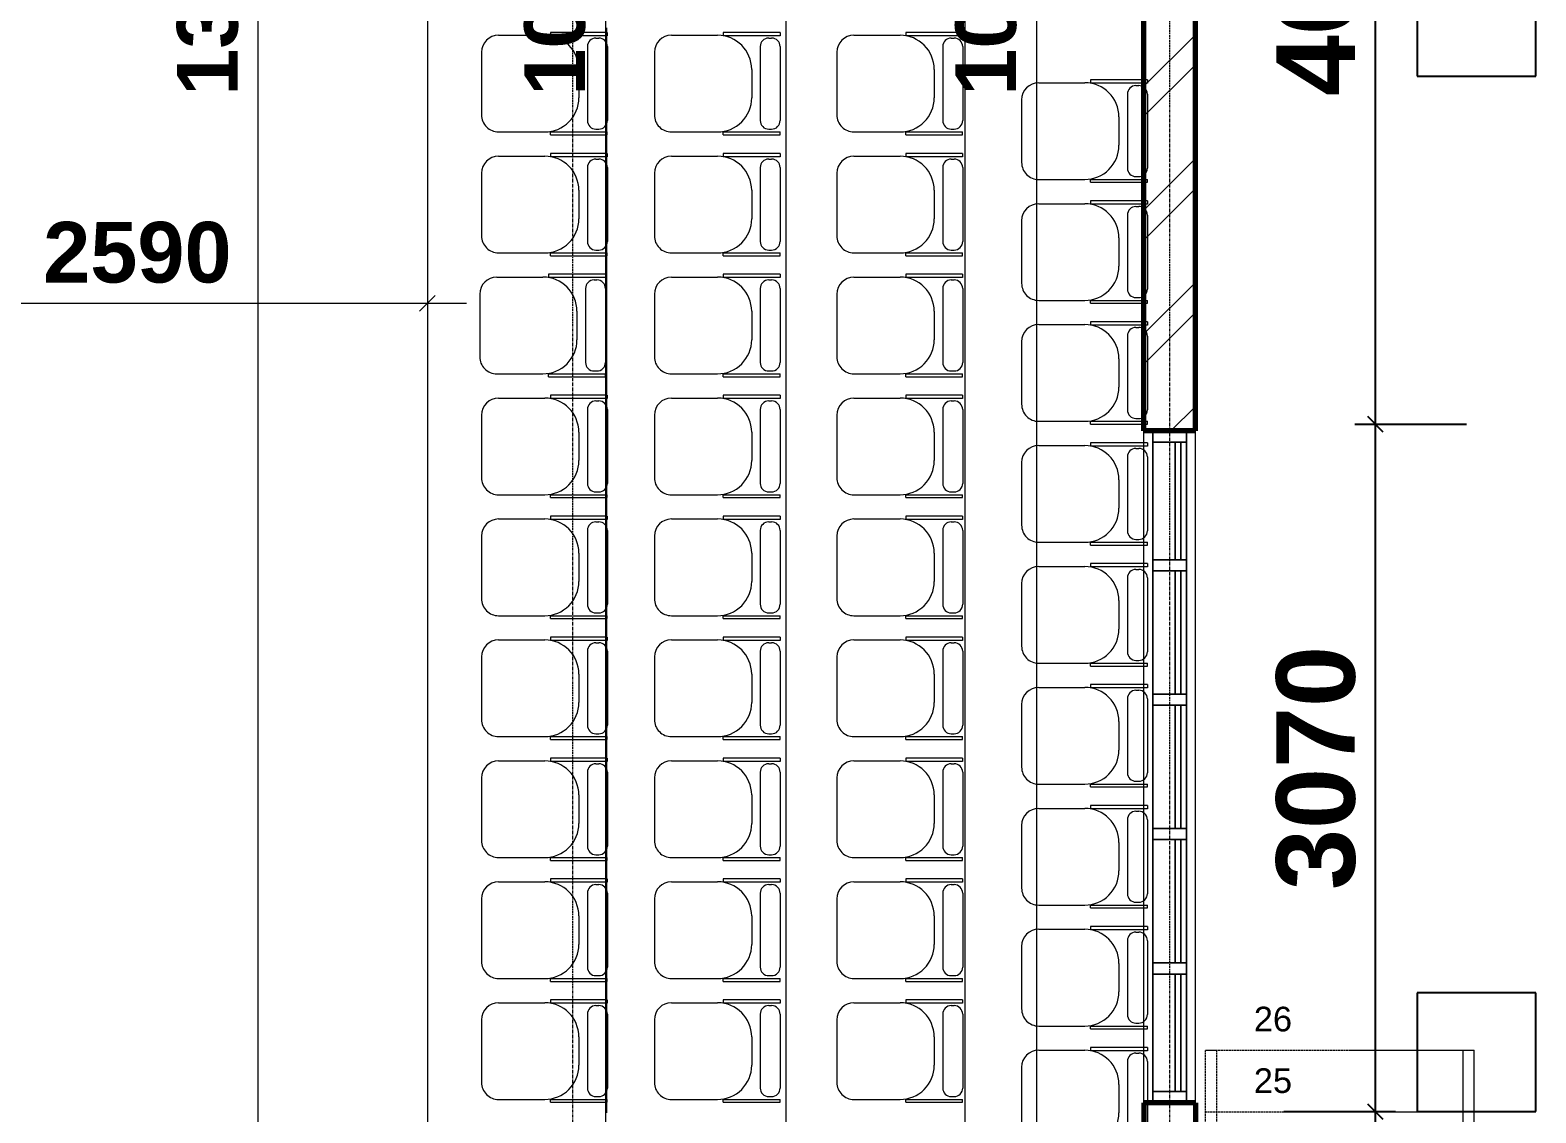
# Model space of a CAD drawing. Header units: inches. Extents: x 22 to 382261, y 22 to 371281.
# Drawn here: x 153299 to 160023, y 206402 to 211237 of the extents above; entities that cross this region are included whole.
import ezdxf

# ---------------------------------------------------------------- set-up
doc = ezdxf.new("R2010")
doc.units = ezdxf.units.IN
doc.header["$MEASUREMENT"] = 0
doc.linetypes.add('Grid Line 1_2_', pattern=[22.225, 12.7, -3.175, 3.175, -3.175])
doc.linetypes.add('Overhead', pattern=[3.96875, 2.38125, -1.5875])
for name, color, linetype, lineweight in [('A-ANNO-DIMS', 211, 'Continuous', 9), ('A-FLOR', 192, 'Continuous', 9), ('A-FLOR-HRAL', 11, 'Continuous', 9), ('A-GLAZ-CURT', 52, 'Continuous', 9), ('A-GLAZ-CWMG', 51, 'Continuous', 9), ('A-WALL-PATT', 111, 'Continuous', 9), ('I-FURN', 30, 'Continuous', 9), ('I-WALL', 2, 'Continuous', 9), ('Q-CASE', 31, 'Continuous', 9), ('S-GRID', 1, 'Continuous', 9), ('S-STRS-ANNO', 31, 'Continuous', 9), ('S-STRS-MBND', 31, 'Overhead', 9)]:
    doc.layers.add(name, color=color, linetype=linetype, lineweight=lineweight)
doc.styles.add('Arial_1', font='arial.ttf', dxfattribs={"height": 340})
doc.styles.add('Arial_B', font='arialbd.ttf', dxfattribs={"height": 350.793651})
doc.styles.add('Arial_B_2', font='arialbd.ttf', dxfattribs={"height": 270.833333})
doc.dimstyles.new('2', dxfattribs={"dimscale": 304.8, "dimtxt": 346.888196, "dimasz": 0.221354, "dimexe": 1.338583, "dimexo": 0.0625, "dimgap": 0.278871, "dimtad": 1, "dimdec": 0, "dimzin": 0, "dimdsep": 46, "dimtxsty": 'Arial_B', "dimblk1": 'OBLIQUE', "dimblk2": 'OBLIQUE', "dimsah": 1, "dimcen": 0.09, "dimdle": 0.557743, "dimazin": 0, "dimtfac": 1, "dimtdec": 4, "dimtix": 1, "dimtmove": 0, "dimatfit": 3, "dimfxl": 0.557743, "dimfxlon": 1, "dimtvp": 1, "dimtolj": 1, "dimtzin": 0, "dimarcsym": 2})
doc.dimstyles.new('2_2', dxfattribs={"dimscale": 304.8, "dimtxt": 267.818092, "dimasz": 0.227865, "dimexe": 1.377953, "dimexo": 0.0625, "dimgap": 0.287073, "dimtad": 1, "dimdec": 0, "dimzin": 0, "dimdsep": 46, "dimtxsty": 'Arial_B_2', "dimblk1": 'OBLIQUE', "dimblk2": 'OBLIQUE', "dimsah": 1, "dimcen": 0.09, "dimdle": 0.574147, "dimazin": 0, "dimtfac": 1, "dimtdec": 4, "dimtix": 1, "dimtmove": 0, "dimatfit": 3, "dimfxl": 0.574147, "dimfxlon": 1, "dimtvp": 1, "dimtolj": 1, "dimtzin": 0, "dimlwd": 18, "dimlwe": 18, "dimarcsym": 2})

# ---------------------------------------------------------------- blocks, each defined once
blk = doc.blocks.new('System Panel - Glazed-V5-01-GROUND FLOOR DIM- PART B')
at = {"layer": 'A-GLAZ-CURT'}
for p, q in [((-262.5, 49.5), (262.5, 49.5)), ((262.5, 49.5), (-262.5, 49.5)), ((-262.5, 24.5), (-262.5, 49.5)), ((-262.5, 49.5), (-262.5, 24.5)), ((-262.5, 24.5), (262.5, 24.5)), ((262.5, 24.5), (-262.5, 24.5)), ((262.5, 49.5), (262.5, 24.5)), ((262.5, 49.5), (262.5, 24.5))]:
    blk.add_line(p, q, dxfattribs=at)
blk = doc.blocks.new('System Panel - Glazed-442046-01-GROUND FLOOR DIM- PART B')
at = {"layer": 'A-GLAZ-CURT'}
for p, q in [((-275, 49.5), (275, 49.5)), ((275, 49.5), (-275, 49.5)), ((-275, 24.5), (-275, 49.5)), ((-275, 49.5), (-275, 24.5)), ((-275, 24.5), (275, 24.5)), ((275, 24.5), (-275, 24.5)), ((275, 49.5), (275, 24.5)), ((275, 49.5), (275, 24.5))]:
    blk.add_line(p, q, dxfattribs=at)
blk = doc.blocks.new('System Panel - Glazed-V6-01-GROUND FLOOR DIM- PART B')
at = {"layer": 'A-GLAZ-CURT'}
for p, q in [((-262.5, 49.5), (262.5, 49.5)), ((262.5, 49.5), (-262.5, 49.5)), ((-262.5, 24.5), (-262.5, 49.5)), ((-262.5, 49.5), (-262.5, 24.5)), ((-262.5, 24.5), (262.5, 24.5)), ((262.5, 24.5), (-262.5, 24.5)), ((262.5, 49.5), (262.5, 24.5)), ((262.5, 49.5), (262.5, 24.5))]:
    blk.add_line(p, q, dxfattribs=at)
blk = doc.blocks.new('System Panel - Glazed-V7-01-GROUND FLOOR DIM- PART B')
at = {"layer": 'A-GLAZ-CURT'}
for p, q in [((-262.5, 49.5), (262.5, 49.5)), ((262.5, 49.5), (-262.5, 49.5)), ((-262.5, 24.5), (-262.5, 49.5)), ((-262.5, 49.5), (-262.5, 24.5)), ((-262.5, 24.5), (262.5, 24.5)), ((262.5, 24.5), (-262.5, 24.5)), ((262.5, 49.5), (262.5, 24.5)), ((262.5, 49.5), (262.5, 24.5))]:
    blk.add_line(p, q, dxfattribs=at)
blk = doc.blocks.new('System Panel - Glazed-V8-01-GROUND FLOOR DIM- PART B')
at = {"layer": 'A-GLAZ-CURT'}
for p, q in [((-275, 49.5), (275, 49.5)), ((275, 49.5), (-275, 49.5)), ((-275, 24.5), (-275, 49.5)), ((-275, 49.5), (-275, 24.5)), ((-275, 24.5), (275, 24.5)), ((275, 24.5), (-275, 24.5)), ((275, 49.5), (275, 24.5)), ((275, 49.5), (275, 24.5))]:
    blk.add_line(p, q, dxfattribs=at)
blk = doc.blocks.new('System Panel - Glazed-V9-01-GROUND FLOOR DIM- PART B')
at = {"layer": 'A-GLAZ-CURT'}
for p, q in [((-262.5, 49.5), (262.5, 49.5)), ((262.5, 49.5), (-262.5, 49.5)), ((-262.5, 24.5), (-262.5, 49.5)), ((-262.5, 49.5), (-262.5, 24.5)), ((-262.5, 24.5), (262.5, 24.5)), ((262.5, 24.5), (-262.5, 24.5)), ((262.5, 49.5), (262.5, 24.5)), ((262.5, 49.5), (262.5, 24.5))]:
    blk.add_line(p, q, dxfattribs=at)
blk = doc.blocks.new('Rectangular Mullion - 50 x 150mm-442057-01-GROUND FLOOR DIM- PART B')
at = {"layer": 'A-GLAZ-CWMG'}
for p, q in [((0, 75), (-50, 75)), ((-50, 75), (-50, -75)), ((0, -75), (0, 75)), ((-50, -75), (0, -75))]:
    blk.add_line(p, q, dxfattribs=at)
blk = doc.blocks.new('Rectangular Mullion - 50 x 150mm-440584-01-GROUND FLOOR DIM- PART B')
at = {"layer": 'A-GLAZ-CWMG'}
for p, q in [((18636.2, -2516.8), (18786.2, -2516.8)), ((18786.2, -2516.8), (18636.2, -2516.8)), ((18636.2, -3041.8), (18636.2, -2516.8)), ((18636.2, -2516.8), (18636.2, -3041.8)), ((18786.2, -2516.8), (18786.2, -3041.8)), ((18786.2, -2516.8), (18786.2, -3041.8)), ((18636.2, -3041.8), (18786.2, -3041.8)), ((18786.2, -3041.8), (18636.2, -3041.8))]:
    blk.add_line(p, q, dxfattribs=at)
blk = doc.blocks.new('Rectangular Mullion - 50 x 150mm-V10-01-GROUND FLOOR DIM- PART B')
at = {"layer": 'A-GLAZ-CWMG'}
for p, q in [((0, 75), (-50, 75)), ((-50, 75), (-50, -24.5)), ((0, -75), (0, 75)), ((-50, -24.5), (-50, -49.5)), ((-50, -49.5), (-50, -75)), ((-50, -75), (0, -75))]:
    blk.add_line(p, q, dxfattribs=at)
blk = doc.blocks.new('Rectangular Mullion - 50 x 150mm-V11-01-GROUND FLOOR DIM- PART B')
at = {"layer": 'A-GLAZ-CWMG'}
for p, q in [((18636.2, -141.8), (18735.7, -141.8)), ((18735.7, -141.8), (18636.2, -141.8)), ((18636.2, -141.8), (18636.2, -666.8)), ((18636.2, -666.8), (18636.2, -141.8)), ((18735.7, -141.8), (18760.7, -141.8)), ((18760.7, -141.8), (18735.7, -141.8)), ((18760.7, -141.8), (18786.2, -141.8)), ((18786.2, -141.8), (18760.7, -141.8)), ((18786.2, -666.8), (18786.2, -141.8)), ((18786.2, -666.8), (18786.2, -141.8)), ((18636.2, -666.8), (18735.7, -666.8)), ((18735.7, -666.8), (18636.2, -666.8)), ((18735.7, -666.8), (18760.7, -666.8)), ((18760.7, -666.8), (18735.7, -666.8)), ((18760.7, -666.8), (18786.2, -666.8)), ((18786.2, -666.8), (18760.7, -666.8))]:
    blk.add_line(p, q, dxfattribs=at)
blk = doc.blocks.new('Rectangular Mullion - 50 x 150mm-V12-01-GROUND FLOOR DIM- PART B')
at = {"layer": 'A-GLAZ-CWMG'}
for p, q in [((25, 75), (-25, 75)), ((-25, 75), (-25, -24.5)), ((25, -24.5), (25, 75)), ((-25, -24.5), (-25, -49.5)), ((-25, -49.5), (-25, -75)), ((25, -49.5), (25, -24.5)), ((25, -75), (25, -49.5)), ((-25, -75), (25, -75))]:
    blk.add_line(p, q, dxfattribs=at)
blk = doc.blocks.new('Rectangular Mullion - 50 x 150mm-V13-01-GROUND FLOOR DIM- PART B')
at = {"layer": 'A-GLAZ-CWMG'}
for p, q in [((25, 75), (-25, 75)), ((-25, 75), (-25, -24.5)), ((25, -24.5), (25, 75)), ((-25, -24.5), (-25, -49.5)), ((-25, -49.5), (-25, -75)), ((25, -49.5), (25, -24.5)), ((25, -75), (25, -49.5)), ((-25, -75), (25, -75))]:
    blk.add_line(p, q, dxfattribs=at)
blk = doc.blocks.new('Rectangular Mullion - 50 x 150mm-V14-01-GROUND FLOOR DIM- PART B')
at = {"layer": 'A-GLAZ-CWMG'}
for p, q in [((25, 75), (-25, 75)), ((-25, 75), (-25, -24.5)), ((25, -24.5), (25, 75)), ((-25, -24.5), (-25, -49.5)), ((-25, -49.5), (-25, -75)), ((25, -49.5), (25, -24.5)), ((25, -75), (25, -49.5)), ((-25, -75), (25, -75))]:
    blk.add_line(p, q, dxfattribs=at)
blk = doc.blocks.new('Rectangular Mullion - 50 x 150mm-V15-01-GROUND FLOOR DIM- PART B')
at = {"layer": 'A-GLAZ-CWMG'}
for p, q in [((25, 75), (-25, 75)), ((-25, 75), (-25, -24.5)), ((25, -24.5), (25, 75)), ((-25, -24.5), (-25, -49.5)), ((-25, -49.5), (-25, -75)), ((25, -49.5), (25, -24.5)), ((25, -75), (25, -49.5)), ((-25, -75), (25, -75))]:
    blk.add_line(p, q, dxfattribs=at)
blk = doc.blocks.new('Rectangular Mullion - 50 x 150mm-440587-01-GROUND FLOOR DIM- PART B')
at = {"layer": 'A-GLAZ-CWMG'}
for p, q in [((18636.2, -141.8), (18735.7, -141.8)), ((18735.7, -141.8), (18636.2, -141.8)), ((18636.2, -666.8), (18636.2, -141.8)), ((18636.2, -141.8), (18636.2, -666.8)), ((18735.7, -141.8), (18760.7, -141.8)), ((18760.7, -141.8), (18735.7, -141.8)), ((18760.7, -141.8), (18786.2, -141.8)), ((18786.2, -141.8), (18760.7, -141.8)), ((18786.2, -141.8), (18786.2, -666.8)), ((18786.2, -141.8), (18786.2, -666.8)), ((18636.2, -666.8), (18735.7, -666.8)), ((18735.7, -666.8), (18636.2, -666.8)), ((18735.7, -666.8), (18760.7, -666.8)), ((18760.7, -666.8), (18735.7, -666.8)), ((18760.7, -666.8), (18786.2, -666.8)), ((18786.2, -666.8), (18760.7, -666.8))]:
    blk.add_line(p, q, dxfattribs=at)
blk = doc.blocks.new('Rectangular Mullion - 50 x 150mm-441106-01-GROUND FLOOR DIM- PART B')
at = {"layer": 'A-GLAZ-CWMG'}
for p, q in [((18636.2, -716.8), (18735.7, -716.8)), ((18735.7, -716.8), (18636.2, -716.8)), ((18636.2, -1266.8), (18636.2, -716.8)), ((18636.2, -716.8), (18636.2, -1266.8)), ((18735.7, -716.8), (18760.7, -716.8)), ((18760.7, -716.8), (18735.7, -716.8)), ((18760.7, -716.8), (18786.2, -716.8)), ((18786.2, -716.8), (18760.7, -716.8)), ((18786.2, -716.8), (18786.2, -1266.8)), ((18786.2, -716.8), (18786.2, -1266.8)), ((18636.2, -1266.8), (18735.7, -1266.8)), ((18735.7, -1266.8), (18636.2, -1266.8)), ((18735.7, -1266.8), (18760.7, -1266.8)), ((18760.7, -1266.8), (18735.7, -1266.8)), ((18760.7, -1266.8), (18786.2, -1266.8)), ((18786.2, -1266.8), (18760.7, -1266.8))]:
    blk.add_line(p, q, dxfattribs=at)
blk = doc.blocks.new('Rectangular Mullion - 50 x 150mm-V16-01-GROUND FLOOR DIM- PART B')
at = {"layer": 'A-GLAZ-CWMG'}
for p, q in [((18636.2, -2516.8), (18735.7, -2516.8)), ((18735.7, -2516.8), (18636.2, -2516.8)), ((18636.2, -3041.8), (18636.2, -2516.8)), ((18636.2, -2516.8), (18636.2, -3041.8)), ((18735.7, -2516.8), (18760.7, -2516.8)), ((18760.7, -2516.8), (18735.7, -2516.8)), ((18760.7, -2516.8), (18786.2, -2516.8)), ((18786.2, -2516.8), (18760.7, -2516.8)), ((18786.2, -2516.8), (18786.2, -3041.8)), ((18786.2, -2516.8), (18786.2, -3041.8)), ((18636.2, -3041.8), (18735.7, -3041.8)), ((18735.7, -3041.8), (18636.2, -3041.8)), ((18735.7, -3041.8), (18760.7, -3041.8)), ((18760.7, -3041.8), (18735.7, -3041.8)), ((18760.7, -3041.8), (18786.2, -3041.8)), ((18786.2, -3041.8), (18760.7, -3041.8))]:
    blk.add_line(p, q, dxfattribs=at)
blk = doc.blocks.new('Rectangular Mullion - 50 x 150mm-441107-01-GROUND FLOOR DIM- PART B')
at = {"layer": 'A-GLAZ-CWMG'}
for p, q in [((18636.2, -716.8), (18735.7, -716.8)), ((18735.7, -716.8), (18636.2, -716.8)), ((18636.2, -716.8), (18636.2, -1266.8)), ((18636.2, -1266.8), (18636.2, -716.8)), ((18735.7, -716.8), (18760.7, -716.8)), ((18760.7, -716.8), (18735.7, -716.8)), ((18760.7, -716.8), (18786.2, -716.8)), ((18786.2, -716.8), (18760.7, -716.8)), ((18786.2, -1266.8), (18786.2, -716.8)), ((18786.2, -1266.8), (18786.2, -716.8)), ((18636.2, -1266.8), (18735.7, -1266.8)), ((18735.7, -1266.8), (18636.2, -1266.8)), ((18735.7, -1266.8), (18760.7, -1266.8)), ((18760.7, -1266.8), (18735.7, -1266.8)), ((18760.7, -1266.8), (18786.2, -1266.8)), ((18786.2, -1266.8), (18760.7, -1266.8))]:
    blk.add_line(p, q, dxfattribs=at)
blk = doc.blocks.new('Rectangular Mullion - 50 x 150mm-V17-01-GROUND FLOOR DIM- PART B')
at = {"layer": 'A-GLAZ-CWMG'}
for p, q in [((18636.2, -2516.8), (18735.7, -2516.8)), ((18735.7, -2516.8), (18636.2, -2516.8)), ((18636.2, -2516.8), (18636.2, -3041.8)), ((18636.2, -3041.8), (18636.2, -2516.8)), ((18735.7, -2516.8), (18760.7, -2516.8)), ((18760.7, -2516.8), (18735.7, -2516.8)), ((18760.7, -2516.8), (18786.2, -2516.8)), ((18786.2, -2516.8), (18760.7, -2516.8)), ((18786.2, -3041.8), (18786.2, -2516.8)), ((18786.2, -3041.8), (18786.2, -2516.8)), ((18636.2, -3041.8), (18735.7, -3041.8)), ((18735.7, -3041.8), (18636.2, -3041.8)), ((18735.7, -3041.8), (18760.7, -3041.8)), ((18760.7, -3041.8), (18735.7, -3041.8)), ((18760.7, -3041.8), (18786.2, -3041.8)), ((18786.2, -3041.8), (18760.7, -3041.8))]:
    blk.add_line(p, q, dxfattribs=at)
blk = doc.blocks.new('Rectangular Mullion - 50 x 150mm-442058-01-GROUND FLOOR DIM- PART B')
at = {"layer": 'A-GLAZ-CWMG'}
for p, q in [((-50, -75), (-50, 75)), ((-50, 75), (0, 75)), ((0, 75), (0, -75)), ((0, -75), (-50, -75))]:
    blk.add_line(p, q, dxfattribs=at)
blk = doc.blocks.new('Rectangular Mullion - 50 x 150mm-441108-01-GROUND FLOOR DIM- PART B')
at = {"layer": 'A-GLAZ-CWMG'}
for p, q in [((18636.2, -716.8), (18786.2, -716.8)), ((18786.2, -716.8), (18636.2, -716.8)), ((18636.2, -1266.8), (18636.2, -716.8)), ((18636.2, -716.8), (18636.2, -1266.8)), ((18786.2, -716.8), (18786.2, -1266.8)), ((18786.2, -716.8), (18786.2, -1266.8)), ((18636.2, -1266.8), (18786.2, -1266.8)), ((18786.2, -1266.8), (18636.2, -1266.8))]:
    blk.add_line(p, q, dxfattribs=at)
blk = doc.blocks.new('Rectangular Mullion - 50 x 150mm-V18-01-GROUND FLOOR DIM- PART B')
at = {"layer": 'A-GLAZ-CWMG'}
for p, q in [((-50, -24.5), (-50, 75)), ((-50, 75), (0, 75)), ((0, 75), (0, -75)), ((-50, -49.5), (-50, -24.5)), ((-50, -75), (-50, -49.5)), ((0, -75), (-50, -75))]:
    blk.add_line(p, q, dxfattribs=at)
blk = doc.blocks.new('Rectangular Mullion - 50 x 150mm-442052-01-GROUND FLOOR DIM- PART B')
at = {"layer": 'A-GLAZ-CWMG'}
for p, q in [((-25, -75), (-25, 75)), ((-25, 75), (25, 75)), ((25, 75), (25, -75)), ((25, -75), (-25, -75))]:
    blk.add_line(p, q, dxfattribs=at)
blk = doc.blocks.new('Chair - Auditorium_0001 - Copy - Chair - Auditorium_0001 - Copy-940491-01-GROUND FLOOR DIM- PART B')
at = {"layer": 'I-FURN'}
for p, q in [((-67.9, 64.1), (-53, 64.1)), ((-67.9, 64.1), (-67.9, -189.9)), ((-53, 64.1), (-53, -189.9)), ((-42.5, 13.2), (-42.5, 26.2)), ((-4.4, 64.3), (179.5, 64.3)), ((179.5, 64.3), (325.8, 64.3)), ((363.9, 13.2), (363.9, 26.2)), ((389.3, 64.1), (376.6, 64.1)), ((376.6, 49), (376.6, 64.1)), ((376.6, -189.9), (376.6, 49)), ((389.3, 49), (389.3, 64.1)), ((389.3, -189.9), (389.3, 49)), ((-4.4, -24.9), (325.8, -24.9)), ((97.2, -62.9), (224.2, -62.9)), ((-67.9, -189.9), (-53, -189.9)), ((389.3, -189.9), (376.6, -189.9)), ((-55.2, -421.3), (-55.2, -215.3)), ((376.6, -421.3), (376.6, -215.3)), ((21, -497.5), (300.4, -497.5))]:
    blk.add_line(p, q, dxfattribs=at)
for centre, radius, start, end in [((-4.4, 26.2), 38.1, 90, 180), ((-4.4, 13.2), 38.1, 180, 270), ((325.8, 26.2), 38.1, 37.91122, 90), ((325.8, 13.2), 38.1, 270, 0), ((325.8, 26.2), 38.1, 360, 37.91122), ((97.2, -215.3), 152.4, 90, 180), ((224.2, -215.3), 152.4, 360, 90), ((21, -421.3), 76.2, 180, 270), ((300.4, -421.3), 76.2, 270, 0)]:
    blk.add_arc(centre, radius, start, end, dxfattribs=at)
blk = doc.blocks.new('Chair - Auditorium_0001 - Copy - Chair - Auditorium_0001 - Copy-V32-01-GROUND FLOOR DIM- PART B')
at = {"layer": 'I-FURN'}
for p, q in [((-67.9, 64.1), (-53, 64.1)), ((-67.9, 64.1), (-67.9, -189.9)), ((-53, 64.1), (-53, -189.9)), ((-42.5, 13.2), (-42.5, 26.2)), ((-4.4, 64.3), (325.8, 64.3)), ((363.9, 13.2), (363.9, 26.2)), ((389.3, 64.1), (376.6, 64.1)), ((376.6, -189.9), (376.6, 64.1)), ((389.3, -189.9), (389.3, 64.1)), ((-4.4, -24.9), (325.8, -24.9)), ((97.2, -62.9), (224.2, -62.9)), ((-67.9, -189.9), (-53, -189.9)), ((389.3, -189.9), (376.6, -189.9)), ((-55.2, -421.3), (-55.2, -215.3)), ((376.6, -421.3), (376.6, -215.3)), ((21, -497.5), (300.4, -497.5))]:
    blk.add_line(p, q, dxfattribs=at)
for centre, radius, start, end in [((-4.4, 26.2), 38.1, 90, 180), ((-4.4, 13.2), 38.1, 180, 270), ((325.8, 26.2), 38.1, 360, 90), ((325.8, 13.2), 38.1, 270, 0), ((97.2, -215.3), 152.4, 90, 180), ((224.2, -215.3), 152.4, 360, 90), ((21, -421.3), 76.2, 180, 270), ((300.4, -421.3), 76.2, 270, 0)]:
    blk.add_arc(centre, radius, start, end, dxfattribs=at)
blk = doc.blocks.new('Chair - Auditorium_0001 - Copy - Chair - Auditorium_0001 - Copy-V33-01-GROUND FLOOR DIM- PART B')
at = {"layer": 'I-FURN'}
for p, q in [((-67.9, 64.1), (-53, 64.1)), ((-67.9, 64.1), (-67.9, 49)), ((-67.9, 49), (-67.9, -189.9)), ((-53, 64.1), (-53, 49)), ((-53, 49), (-53, -189.9)), ((-42.5, 13.2), (-42.5, 26.2)), ((-4.4, 64.3), (325.8, 64.3)), ((363.9, 13.2), (363.9, 26.2)), ((389.3, 64.1), (376.6, 64.1)), ((376.6, 49), (376.6, 64.1)), ((376.6, -189.9), (376.6, 49)), ((389.3, 49), (389.3, 64.1)), ((389.3, -189.9), (389.3, 49)), ((-4.4, -24.9), (325.8, -24.9)), ((97.2, -62.9), (224.2, -62.9)), ((-67.9, -189.9), (-53, -189.9)), ((389.3, -189.9), (376.6, -189.9)), ((-55.2, -421.3), (-55.2, -215.3)), ((376.6, -421.3), (376.6, -215.3)), ((21, -497.5), (300.4, -497.5))]:
    blk.add_line(p, q, dxfattribs=at)
for centre, radius, start, end in [((-4.4, 26.2), 38.1, 142.08878, 180), ((-4.4, 13.2), 38.1, 180, 270), ((-4.4, 26.2), 38.1, 90, 142.08878), ((325.8, 26.2), 38.1, 37.91122, 90), ((325.8, 13.2), 38.1, 270, 0), ((325.8, 26.2), 38.1, 360, 37.91122), ((97.2, -215.3), 152.4, 90, 180), ((224.2, -215.3), 152.4, 360, 90), ((21, -421.3), 76.2, 180, 270), ((300.4, -421.3), 76.2, 270, 0)]:
    blk.add_arc(centre, radius, start, end, dxfattribs=at)
blk = doc.blocks.new('Casework 24 - Casework 23-690569-01-GROUND FLOOR DIM- PART B')
at = {"layer": 'Q-CASE', "lineweight": 25}
for p, q in [((19816.2, 2022.2), (19816.2, 1492.2)), ((20346.2, 1492.2), (20346.2, 2022.2)), ((19816.2, 1492.2), (20346.2, 1492.2)), ((20346.2, -2600.7), (19816.2, -2600.7)), ((19816.2, -2600.7), (19816.2, -3130.7)), ((20346.2, -3130.7), (20346.2, -2600.7)), ((19816.2, -3130.7), (20346.2, -3130.7))]:
    blk.add_line(p, q, dxfattribs=at)
blk = doc.blocks.new('Top Rail Type - Top Rail_Internal_-V43-01-GROUND FLOOR DIM- PART B')
at = {"layer": 'A-FLOR-HRAL', "linetype": 'Overhead'}
for p, q in [((20020.8, -2856.8), (20070.8, -2856.8)), ((20020.8, -5056.8), (20020.8, -2856.8)), ((20070.8, -5056.8), (20070.8, -2856.8)), ((20020.8, -6011.4), (20020.8, -5056.8)), ((20070.8, -6061.4), (20070.8, -5056.8)), ((16762.5, -6011.4), (18706.2, -6011.4)), ((18706.2, -6011.4), (20020.8, -6011.4)), ((16785.8, -6061.4), (18706.2, -6061.4)), ((18706.2, -6061.4), (20070.8, -6061.4))]:
    blk.add_line(p, q, dxfattribs=at)
at = {"layer": 'A-FLOR-HRAL'}
for p, q in [((14031.2, -6011.4), (14031.2, -6061.4)), ((14031.2, -6011.4), (16762.5, -6011.4)), ((16785.8, -6061.4), (16762.5, -6011.4)), ((14031.2, -6061.4), (16785.8, -6061.4))]:
    blk.add_line(p, q, dxfattribs=at)
blk = doc.blocks.new('Top Rail Type - Top Rail_Internal_-V44-01-GROUND FLOOR DIM- PART B')
at = {"layer": 'A-FLOR-HRAL', "linetype": 'Overhead'}
for p, q in [((18871.6, -2856.8), (18921.6, -2856.8)), ((18871.6, -4781.8), (18871.6, -2856.8)), ((18921.6, -4781.8), (18921.6, -2856.8)), ((18871.6, -4862.2), (18871.6, -4781.8)), ((18921.6, -4912.2), (18921.6, -4781.8)), ((16226.6, -4862.2), (18706.2, -4862.2)), ((18706.2, -4862.2), (18871.6, -4862.2)), ((16249.9, -4912.2), (18706.2, -4912.2)), ((18706.2, -4912.2), (18921.6, -4912.2))]:
    blk.add_line(p, q, dxfattribs=at)
at = {"layer": 'A-FLOR-HRAL'}
for p, q in [((14031.2, -4862.2), (14031.2, -4912.2)), ((14031.2, -4862.2), (16226.6, -4862.2)), ((16249.9, -4912.2), (16226.6, -4862.2)), ((14031.2, -4912.2), (16249.9, -4912.2))]:
    blk.add_line(p, q, dxfattribs=at)
blk = doc.blocks.new('_Oblique')
at = {"color": 0, "linetype": 'ByBlock', "lineweight": -2}
blk.add_line((-0.5, -0.5), (0.5, 0.5), dxfattribs=at)
blk = doc.blocks.new('*D4823')
at = {"layer": 'A-ANNO-DIMS', "color": 0, "lineweight": 18, "transparency": 16777216}
for p, q in [((155868.7, 216966.8), (155868.7, 205971.8)), ((155777.8, 216791.8), (156288.7, 216791.8)), ((155777.8, 206146.8), (156288.7, 206146.8))]:
    blk.add_line(p, q, dxfattribs=at)
at = {"layer": 'Defpoints', "color": 0, "transparency": 16777216}
for p in [(155758.7, 216791.8), (155758.7, 206146.8), (155868.7, 206146.8)]:
    blk.add_point(p, dxfattribs=at)
at = {"layer": 'A-ANNO-DIMS', "color": 0, "lineweight": 18, "transparency": 16777216, "xscale": 69.45312499999999, "yscale": 69.45312499999999, "zscale": 69.45312499999999}
for p, rotation in [((155868.7, 216791.8), 90), ((155868.7, 206146.8), 270)]:
    blk.add_blockref('_Oblique', p, dxfattribs=dict(at, rotation=rotation))
at = {"layer": 'A-ANNO-DIMS', "color": 0, "lineweight": 18, "transparency": 16777216, "insert": (155643, 211469.3), "char_height": 270.83, "width": 769.567, "attachment_point": 5, "rotation": 90, "style": 'Arial_B_2'}
blk.add_mtext('\\A1;10645', dxfattribs=at)
blk = doc.blocks.new('*D4752')
at = {"layer": 'A-ANNO-DIMS', "color": 0, "lineweight": 18, "transparency": 16777216}
for p, q in [((157793.8, 205971.8), (157793.8, 216966.8)), ((157702.8, 216791.8), (158213.8, 216791.8)), ((157702.8, 206146.8), (158213.8, 206146.8))]:
    blk.add_line(p, q, dxfattribs=at)
at = {"layer": 'Defpoints', "color": 0, "transparency": 16777216}
for p in [(157683.8, 216791.8), (157793.8, 216791.8), (157683.8, 206146.8)]:
    blk.add_point(p, dxfattribs=at)
at = {"layer": 'A-ANNO-DIMS', "color": 0, "lineweight": 18, "transparency": 16777216, "xscale": 69.45312499999999, "yscale": 69.45312499999999, "zscale": 69.45312499999999}
for p, rotation in [((157793.8, 216791.8), 90), ((157793.8, 206146.8), 270)]:
    blk.add_blockref('_Oblique', p, dxfattribs=dict(at, rotation=rotation))
at = {"layer": 'A-ANNO-DIMS', "color": 0, "lineweight": 18, "transparency": 16777216, "insert": (157568, 211469.3), "char_height": 270.83, "width": 769.567, "attachment_point": 5, "rotation": 90, "style": 'Arial_B_2'}
blk.add_mtext('\\A1;10645', dxfattribs=at)
blk = doc.blocks.new('*D4756')
at = {"layer": 'A-ANNO-DIMS', "color": 0, "lineweight": 18, "transparency": 16777216}
for p, q in [((152482.9, 210107.9), (152482.9, 209597)), ((155072.9, 210107.9), (155072.9, 209597)), ((152307.9, 210017), (155247.9, 210017))]:
    blk.add_line(p, q, dxfattribs=at)
at = {"layer": 'Defpoints', "color": 0, "transparency": 16777216}
for p in [(152482.9, 210127), (155072.9, 210127), (155072.9, 210017)]:
    blk.add_point(p, dxfattribs=at)
at = {"layer": 'A-ANNO-DIMS', "color": 0, "lineweight": 18, "transparency": 16777216, "xscale": 69.45312499999999, "yscale": 69.45312499999999, "zscale": 69.45312499999999, "rotation": 180}
blk.add_blockref('_Oblique', (152482.9, 210017), dxfattribs=at)
at = {"layer": 'A-ANNO-DIMS', "color": 0, "lineweight": 18, "transparency": 16777216, "xscale": 69.45312499999999, "yscale": 69.45312499999999, "zscale": 69.45312499999999}
blk.add_blockref('_Oblique', (155072.9, 210017), dxfattribs=at)
at = {"layer": 'A-ANNO-DIMS', "color": 0, "lineweight": 18, "transparency": 16777216, "insert": (153777.9, 210242.9), "char_height": 270.83, "width": 615.654, "attachment_point": 5, "style": 'Arial_B_2'}
blk.add_mtext('\\A1;2590', dxfattribs=at)
blk = doc.blocks.new('*D4757')
at = {"layer": 'A-ANNO-DIMS', "color": 0, "lineweight": 18, "transparency": 16777216}
for p, q in [((154318, 204771.8), (154318, 218166.8)), ((154227, 217991.8), (154738, 217991.8)), ((154227, 204946.8), (154738, 204946.8))]:
    blk.add_line(p, q, dxfattribs=at)
at = {"layer": 'Defpoints', "color": 0, "transparency": 16777216}
for p in [(154208, 217991.8), (154318, 217991.8), (154208, 204946.8)]:
    blk.add_point(p, dxfattribs=at)
at = {"layer": 'A-ANNO-DIMS', "color": 0, "lineweight": 18, "transparency": 16777216, "xscale": 69.45312499999999, "yscale": 69.45312499999999, "zscale": 69.45312499999999}
for p, rotation in [((154318, 217991.8), 90), ((154318, 204946.8), 270)]:
    blk.add_blockref('_Oblique', p, dxfattribs=dict(at, rotation=rotation))
at = {"layer": 'A-ANNO-DIMS', "color": 0, "lineweight": 18, "transparency": 16777216, "insert": (154092.2, 211469.3), "char_height": 270.83, "width": 769.567, "attachment_point": 5, "rotation": 90, "style": 'Arial_B_2'}
blk.add_mtext('\\A1;13045', dxfattribs=at)
blk = doc.blocks.new('*D4862')
at = {"layer": 'A-ANNO-DIMS', "color": 0, "lineweight": -2, "transparency": 16777216}
for p, q in [((159305.7, 213666.8), (159305.7, 209307)), ((159214.8, 213496.8), (159713.7, 213496.8)), ((159214.8, 209477), (159713.7, 209477))]:
    blk.add_line(p, q, dxfattribs=at)
at = {"layer": 'Defpoints', "color": 0, "transparency": 16777216}
for p in [(159195.7, 213496.8), (159195.7, 209477), (159305.7, 209477)]:
    blk.add_point(p, dxfattribs=at)
at = {"layer": 'A-ANNO-DIMS', "color": 0, "lineweight": -2, "transparency": 16777216, "xscale": 67.46874999999999, "yscale": 67.46874999999999, "zscale": 67.46874999999999}
for p, rotation in [((159305.7, 213496.8), 90), ((159305.7, 209477), 270)]:
    blk.add_blockref('_Oblique', p, dxfattribs=dict(at, rotation=rotation))
at = {"layer": 'A-ANNO-DIMS', "color": 0, "transparency": 16777216, "insert": (159041.6, 211486.9), "char_height": 350.79, "width": 820.872, "attachment_point": 5, "rotation": 90, "style": 'Arial_B'}
blk.add_mtext('\\A1;4020', dxfattribs=at)
blk = doc.blocks.new('*D4863')
at = {"layer": 'A-ANNO-DIMS', "color": 0, "lineweight": -2, "transparency": 16777216}
for p, q in [((159305.7, 209647), (159305.7, 206236.8)), ((159214.8, 209477), (159713.7, 209477)), ((159396.7, 206406.8), (158897.7, 206406.8))]:
    blk.add_line(p, q, dxfattribs=at)
at = {"layer": 'Defpoints', "color": 0, "transparency": 16777216}
for p in [(159195.7, 209477), (159305.7, 206406.8), (159415.7, 206406.8)]:
    blk.add_point(p, dxfattribs=at)
at = {"layer": 'A-ANNO-DIMS', "color": 0, "lineweight": -2, "transparency": 16777216, "xscale": 67.46874999999999, "yscale": 67.46874999999999, "zscale": 67.46874999999999}
for p, rotation in [((159305.7, 209477), 90), ((159305.7, 206406.8), 270)]:
    blk.add_blockref('_Oblique', p, dxfattribs=dict(at, rotation=rotation))
at = {"layer": 'A-ANNO-DIMS', "color": 0, "transparency": 16777216, "insert": (159041.6, 207941.9), "char_height": 350.79, "width": 820.872, "attachment_point": 5, "rotation": 90, "style": 'Arial_B'}
blk.add_mtext('\\A1;3070', dxfattribs=at)
blk = doc.blocks.new('*D4864')
at = {"layer": 'A-ANNO-DIMS', "color": 0, "lineweight": -2, "transparency": 16777216}
for p, q in [((159305.7, 206576.8), (159305.7, 204546.8)), ((159396.7, 206406.8), (158897.7, 206406.8)), ((159214.8, 204716.8), (159713.7, 204716.8))]:
    blk.add_line(p, q, dxfattribs=at)
at = {"layer": 'Defpoints', "color": 0, "transparency": 16777216}
for p in [(159415.7, 206406.8), (159195.7, 204716.8), (159305.7, 204716.8)]:
    blk.add_point(p, dxfattribs=at)
at = {"layer": 'A-ANNO-DIMS', "color": 0, "lineweight": -2, "transparency": 16777216, "xscale": 67.46874999999999, "yscale": 67.46874999999999, "zscale": 67.46874999999999}
for p, rotation in [((159305.7, 206406.8), 90), ((159305.7, 204716.8), 270)]:
    blk.add_blockref('_Oblique', p, dxfattribs=dict(at, rotation=rotation))
at = {"layer": 'A-ANNO-DIMS', "color": 0, "transparency": 16777216, "insert": (159041.5, 205561.8), "char_height": 350.79, "width": 820.872, "attachment_point": 5, "rotation": 90, "style": 'Arial_B'}
blk.add_mtext('\\A1;1690', dxfattribs=at)

msp = doc.modelspace()

# ---------------------------------------------------------------- hatches: boundary and pattern name
at = {"layer": 'A-WALL-PATT'}
h = msp.add_hatch(dxfattribs=at)
h.set_pattern_fill('FP_1', color=256, style=0, pattern_type=2)
h.set_pattern_definition([(45, (139676.7, 209538.6), (-276.592, 276.592), []), (45, (139676.7, 209957.7), (-276.592, 276.592), [])])
h.paths.add_polyline_path([(158272.9, 204946.8), (158502.9, 204946.8), (158502.9, 206446.8), (158272.9, 206446.8)])
h.paths.add_polyline_path([(158272.9, 209446.8), (158502.9, 209446.8), (158502.9, 213496.8), (158272.9, 213496.8), (158272.9, 213096.7)])
h.paths.add_polyline_path([(158502.9, 216496.8), (158502.9, 217991.8), (158272.9, 217991.8), (158272.9, 216496.8)])

# ---------------------------------------------------------------- linework, layer by layer
at = {"layer": 'A-FLOR'}
for p, q in [((158272.9, 204946.8), (158272.9, 218221.8)), ((155072.9, 217991.8), (155072.9, 204946.8)), ((156672.9, 217991.8), (156672.9, 204946.8)), ((157472.9, 217991.8), (157472.9, 204946.8)), ((155872.9, 211246.8), (155872.9, 206401.8))]:
    msp.add_line(p, q, dxfattribs=at)
at = {"layer": 'I-WALL', "lineweight": 70}
for p, q in [((158272.9, 209446.8), (158272.9, 213496.8)), ((158502.9, 209446.8), (158502.9, 213496.8)), ((158502.9, 209446.8), (158272.9, 209446.8)), ((158272.9, 206446.8), (158272.9, 204946.8)), ((158502.9, 206446.8), (158272.9, 206446.8)), ((158502.9, 206446.8), (158502.9, 204716.8))]:
    msp.add_line(p, q, dxfattribs=at)
at = {"layer": 'I-WALL'}
msp.add_line((158502.9, 206446.8), (158502.9, 209446.8), dxfattribs=at)
at = {"layer": 'S-GRID', "linetype": 'Grid Line 1_2_'}
for p, q in [((155722.9, 200135.3), (155722.9, 224549.4)), ((158387.9, 200135.3), (158387.9, 224549.4))]:
    msp.add_line(p, q, dxfattribs=at)
at = {"layer": 'S-STRS-MBND'}
for p, q in [((158547.9, 206681.8), (159747.9, 206681.8)), ((158547.9, 204756.8), (158547.9, 206681.8)), ((159747.9, 204756.8), (159747.9, 206681.8)), ((158547.9, 206406.8), (159747.9, 206406.8)), ((158547.9, 206406.8), (159747.9, 206406.8))]:
    msp.add_line(p, q, dxfattribs=at)

# ---------------------------------------------------------------- block references
at = {"layer": 'A-FLOR-HRAL'}
for name in ['Top Rail Type - Top Rail_Internal_-V43-01-GROUND FLOOR DIM- PART B', 'Top Rail Type - Top Rail_Internal_-V44-01-GROUND FLOOR DIM- PART B']:
    msp.add_blockref(name, (139676.7, 209538.6), dxfattribs=at)
at = {"layer": 'A-GLAZ-CURT', "rotation": 269.9999999999999}
for name, p in [('System Panel - Glazed-V5-01-GROUND FLOOR DIM- PART B', (158387.9, 209134.3)), ('System Panel - Glazed-V7-01-GROUND FLOOR DIM- PART B', (158387.9, 209134.3)), ('System Panel - Glazed-442046-01-GROUND FLOOR DIM- PART B', (158387.9, 208546.8)), ('System Panel - Glazed-V8-01-GROUND FLOOR DIM- PART B', (158387.9, 208546.8)), ('System Panel - Glazed-442046-01-GROUND FLOOR DIM- PART B', (158387.9, 207946.8)), ('System Panel - Glazed-V8-01-GROUND FLOOR DIM- PART B', (158387.9, 207946.8)), ('System Panel - Glazed-442046-01-GROUND FLOOR DIM- PART B', (158387.9, 207346.8)), ('System Panel - Glazed-V8-01-GROUND FLOOR DIM- PART B', (158387.9, 207346.8)), ('System Panel - Glazed-V6-01-GROUND FLOOR DIM- PART B', (158387.9, 206759.3)), ('System Panel - Glazed-V9-01-GROUND FLOOR DIM- PART B', (158387.9, 206759.3))]:
    msp.add_blockref(name, p, dxfattribs=at)
at = {"layer": 'A-GLAZ-CWMG', "rotation": 89.99999999999993}
for name in ['Rectangular Mullion - 50 x 150mm-442057-01-GROUND FLOOR DIM- PART B', 'Rectangular Mullion - 50 x 150mm-V18-01-GROUND FLOOR DIM- PART B']:
    msp.add_blockref(name, (158387.9, 209446.8), dxfattribs=at)
at = {"layer": 'A-GLAZ-CWMG'}
for name, p in [('Rectangular Mullion - 50 x 150mm-V11-01-GROUND FLOOR DIM- PART B', (139676.7, 209538.6)), ('Rectangular Mullion - 50 x 150mm-440587-01-GROUND FLOOR DIM- PART B', (139676.7, 209538.6)), ('Rectangular Mullion - 50 x 150mm-440584-01-GROUND FLOOR DIM- PART B', (139676.7, 211913.6)), ('Rectangular Mullion - 50 x 150mm-441106-01-GROUND FLOOR DIM- PART B', (139676.7, 209538.6)), ('Rectangular Mullion - 50 x 150mm-441107-01-GROUND FLOOR DIM- PART B', (139676.7, 209538.6)), ('Rectangular Mullion - 50 x 150mm-441108-01-GROUND FLOOR DIM- PART B', (139676.7, 209538.6)), ('Rectangular Mullion - 50 x 150mm-441106-01-GROUND FLOOR DIM- PART B', (139676.7, 208938.6)), ('Rectangular Mullion - 50 x 150mm-441107-01-GROUND FLOOR DIM- PART B', (139676.7, 208938.6)), ('Rectangular Mullion - 50 x 150mm-441108-01-GROUND FLOOR DIM- PART B', (139676.7, 208938.6)), ('Rectangular Mullion - 50 x 150mm-441106-01-GROUND FLOOR DIM- PART B', (139676.7, 208338.6)), ('Rectangular Mullion - 50 x 150mm-441107-01-GROUND FLOOR DIM- PART B', (139676.7, 208338.6)), ('Rectangular Mullion - 50 x 150mm-441108-01-GROUND FLOOR DIM- PART B', (139676.7, 208338.6)), ('Rectangular Mullion - 50 x 150mm-440584-01-GROUND FLOOR DIM- PART B', (139676.7, 209538.6)), ('Rectangular Mullion - 50 x 150mm-V16-01-GROUND FLOOR DIM- PART B', (139676.7, 209538.6)), ('Rectangular Mullion - 50 x 150mm-V17-01-GROUND FLOOR DIM- PART B', (139676.7, 209538.6))]:
    msp.add_blockref(name, p, dxfattribs=at)
at = {"layer": 'A-GLAZ-CWMG', "extrusion": (0, 0, -1), "rotation": 270.0000000000001}
for name, p in [('Rectangular Mullion - 50 x 150mm-V12-01-GROUND FLOOR DIM- PART B', (-158387.9, 208846.8)), ('Rectangular Mullion - 50 x 150mm-442052-01-GROUND FLOOR DIM- PART B', (-158387.9, 208846.8)), ('Rectangular Mullion - 50 x 150mm-V13-01-GROUND FLOOR DIM- PART B', (-158387.9, 208246.8)), ('Rectangular Mullion - 50 x 150mm-442052-01-GROUND FLOOR DIM- PART B', (-158387.9, 208246.8)), ('Rectangular Mullion - 50 x 150mm-V14-01-GROUND FLOOR DIM- PART B', (-158387.9, 207646.8)), ('Rectangular Mullion - 50 x 150mm-442052-01-GROUND FLOOR DIM- PART B', (-158387.9, 207646.8)), ('Rectangular Mullion - 50 x 150mm-V15-01-GROUND FLOOR DIM- PART B', (-158387.9, 207046.8)), ('Rectangular Mullion - 50 x 150mm-442052-01-GROUND FLOOR DIM- PART B', (-158387.9, 207046.8)), ('Rectangular Mullion - 50 x 150mm-V10-01-GROUND FLOOR DIM- PART B', (-158387.9, 206446.8)), ('Rectangular Mullion - 50 x 150mm-442058-01-GROUND FLOOR DIM- PART B', (-158387.9, 206446.8))]:
    msp.add_blockref(name, p, dxfattribs=at)
at = {"layer": 'I-FURN', "rotation": 270.0000000000001}
for name, p in [('Chair - Auditorium_0001 - Copy - Chair - Auditorium_0001 - Copy-V32-01-GROUND FLOOR DIM- PART B', (155812.2, 211158.4)), ('Chair - Auditorium_0001 - Copy - Chair - Auditorium_0001 - Copy-V32-01-GROUND FLOOR DIM- PART B', (156583.9, 211158.4)), ('Chair - Auditorium_0001 - Copy - Chair - Auditorium_0001 - Copy-V32-01-GROUND FLOOR DIM- PART B', (157398.9, 211158.4)), ('Chair - Auditorium_0001 - Copy - Chair - Auditorium_0001 - Copy-V33-01-GROUND FLOOR DIM- PART B', (158223.9, 210946.3)), ('Chair - Auditorium_0001 - Copy - Chair - Auditorium_0001 - Copy-V32-01-GROUND FLOOR DIM- PART B', (155812.2, 210618.4)), ('Chair - Auditorium_0001 - Copy - Chair - Auditorium_0001 - Copy-V32-01-GROUND FLOOR DIM- PART B', (156583.9, 210618.4)), ('Chair - Auditorium_0001 - Copy - Chair - Auditorium_0001 - Copy-V32-01-GROUND FLOOR DIM- PART B', (157398.9, 210618.4)), ('Chair - Auditorium_0001 - Copy - Chair - Auditorium_0001 - Copy-V33-01-GROUND FLOOR DIM- PART B', (158223.9, 210406.3)), ('Chair - Auditorium_0001 - Copy - Chair - Auditorium_0001 - Copy-V32-01-GROUND FLOOR DIM- PART B', (155803.9, 210078.4)), ('Chair - Auditorium_0001 - Copy - Chair - Auditorium_0001 - Copy-V32-01-GROUND FLOOR DIM- PART B', (156583.9, 210078.4)), ('Chair - Auditorium_0001 - Copy - Chair - Auditorium_0001 - Copy-V32-01-GROUND FLOOR DIM- PART B', (157398.9, 210078.4)), ('Chair - Auditorium_0001 - Copy - Chair - Auditorium_0001 - Copy-V33-01-GROUND FLOOR DIM- PART B', (158223.9, 209866.3)), ('Chair - Auditorium_0001 - Copy - Chair - Auditorium_0001 - Copy-V32-01-GROUND FLOOR DIM- PART B', (155812.2, 209538.4)), ('Chair - Auditorium_0001 - Copy - Chair - Auditorium_0001 - Copy-V32-01-GROUND FLOOR DIM- PART B', (156583.9, 209538.4)), ('Chair - Auditorium_0001 - Copy - Chair - Auditorium_0001 - Copy-V32-01-GROUND FLOOR DIM- PART B', (157398.9, 209538.4)), ('Chair - Auditorium_0001 - Copy - Chair - Auditorium_0001 - Copy-V32-01-GROUND FLOOR DIM- PART B', (158223.9, 209326.3)), ('Chair - Auditorium_0001 - Copy - Chair - Auditorium_0001 - Copy-V32-01-GROUND FLOOR DIM- PART B', (155812.2, 208998.4)), ('Chair - Auditorium_0001 - Copy - Chair - Auditorium_0001 - Copy-V32-01-GROUND FLOOR DIM- PART B', (156583.9, 208998.4)), ('Chair - Auditorium_0001 - Copy - Chair - Auditorium_0001 - Copy-V32-01-GROUND FLOOR DIM- PART B', (157398.9, 208998.4)), ('Chair - Auditorium_0001 - Copy - Chair - Auditorium_0001 - Copy-V32-01-GROUND FLOOR DIM- PART B', (158223.9, 208786.3)), ('Chair - Auditorium_0001 - Copy - Chair - Auditorium_0001 - Copy-V32-01-GROUND FLOOR DIM- PART B', (155812.2, 208458.4)), ('Chair - Auditorium_0001 - Copy - Chair - Auditorium_0001 - Copy-V32-01-GROUND FLOOR DIM- PART B', (156583.9, 208458.4)), ('Chair - Auditorium_0001 - Copy - Chair - Auditorium_0001 - Copy-V32-01-GROUND FLOOR DIM- PART B', (157398.9, 208458.4)), ('Chair - Auditorium_0001 - Copy - Chair - Auditorium_0001 - Copy-V32-01-GROUND FLOOR DIM- PART B', (158223.9, 208246.3)), ('Chair - Auditorium_0001 - Copy - Chair - Auditorium_0001 - Copy-V32-01-GROUND FLOOR DIM- PART B', (155812.2, 207918.4)), ('Chair - Auditorium_0001 - Copy - Chair - Auditorium_0001 - Copy-V32-01-GROUND FLOOR DIM- PART B', (156583.9, 207918.4)), ('Chair - Auditorium_0001 - Copy - Chair - Auditorium_0001 - Copy-V32-01-GROUND FLOOR DIM- PART B', (157398.9, 207918.4)), ('Chair - Auditorium_0001 - Copy - Chair - Auditorium_0001 - Copy-V32-01-GROUND FLOOR DIM- PART B', (158223.9, 207706.3)), ('Chair - Auditorium_0001 - Copy - Chair - Auditorium_0001 - Copy-V32-01-GROUND FLOOR DIM- PART B', (155812.2, 207378.4)), ('Chair - Auditorium_0001 - Copy - Chair - Auditorium_0001 - Copy-V32-01-GROUND FLOOR DIM- PART B', (156583.9, 207378.4)), ('Chair - Auditorium_0001 - Copy - Chair - Auditorium_0001 - Copy-V32-01-GROUND FLOOR DIM- PART B', (157398.9, 207378.4)), ('Chair - Auditorium_0001 - Copy - Chair - Auditorium_0001 - Copy-V32-01-GROUND FLOOR DIM- PART B', (158223.9, 207166.3)), ('Chair - Auditorium_0001 - Copy - Chair - Auditorium_0001 - Copy-V32-01-GROUND FLOOR DIM- PART B', (155812.2, 206838.4)), ('Chair - Auditorium_0001 - Copy - Chair - Auditorium_0001 - Copy-V32-01-GROUND FLOOR DIM- PART B', (156583.9, 206838.4)), ('Chair - Auditorium_0001 - Copy - Chair - Auditorium_0001 - Copy-V32-01-GROUND FLOOR DIM- PART B', (157398.9, 206838.4)), ('Chair - Auditorium_0001 - Copy - Chair - Auditorium_0001 - Copy-940491-01-GROUND FLOOR DIM- PART B', (158223.9, 206626.3))]:
    msp.add_blockref(name, p, dxfattribs=at)
at = {"layer": 'Q-CASE'}
msp.add_blockref('Casework 24 - Casework 23-690569-01-GROUND FLOOR DIM- PART B', (139676.7, 209538.6), dxfattribs=at)

# ---------------------------------------------------------------- texts
at = {"layer": 'S-STRS-ANNO', "char_height": 110, "width": 203.047, "attachment_point": 1, "line_spacing_factor": 0.941778, "style": 'Arial_1'}
for s, insert in [('26', (158763.3, 206875.8)), ('25', (158763.3, 206600.8))]:
    msp.add_mtext(s, dxfattribs=dict(at, insert=insert))

# ---------------------------------------------------------------- dimensions: what is measured, and where the dimension line sits
at = {"layer": 'A-ANNO-DIMS', "lineweight": 18}
for base, p1, p2, override, picture, middle in [((154318, 217991.8), (154208, 204946.8), (154208, 217991.8), {"dimpost": '<>', "dimfxl": 13045}, '*D4757', (154092.2, 211469.3)), ((155868.7, 206146.8), (155758.7, 216791.8), (155758.7, 206146.8), {"dimpost": '<>', "dimfxl": 10645}, '*D4823', (155643, 211469.3)), ((157793.8, 216791.8), (157683.8, 206146.8), (157683.8, 216791.8), {"dimpost": '<>', "dimfxl": 10645}, '*D4752', (157568, 211469.3))]:
    dim = msp.add_linear_dim(base=base, p1=p1, p2=p2, angle=90, dimstyle='2_2', override=override, dxfattribs=at)
    dim.commit()
    dim.dimension.update_dxf_attribs({"geometry": picture, "text_midpoint": middle})
at = {"layer": 'A-ANNO-DIMS'}
for base, p1, p2, override, picture, middle in [((159305.7, 209477), (159195.7, 213496.8), (159195.7, 209477), {"dimpost": '<>', "dimfxl": 4019.793692}, '*D4862', (159041.6, 211486.9)), ((159305.7, 206406.8), (159195.7, 209477), (159415.7, 206406.8), {"dimpost": '<>', "dimfxl": 3078.078422}, '*D4863', (159041.6, 207941.9)), ((159305.7, 204716.8), (159415.7, 206406.8), (159195.7, 204716.8), {"dimpost": '<>', "dimfxl": 1704.25937}, '*D4864', (159041.5, 205561.8))]:
    dim = msp.add_linear_dim(base=base, p1=p1, p2=p2, angle=90, dimstyle='2', override=override, dxfattribs=at)
    dim.commit()
    dim.dimension.update_dxf_attribs({"geometry": picture, "text_midpoint": middle})
at = {"layer": 'A-ANNO-DIMS', "lineweight": 18}
dim = msp.add_linear_dim(base=(155072.9, 210017), p1=(152482.9, 210127), p2=(155072.9, 210127), dimstyle='2_2', override={"dimpost": '<>', "dimfxl": 2590}, dxfattribs=at)
dim.commit()
dim.dimension.update_dxf_attribs({"geometry": '*D4756', "text_midpoint": (153777.9, 210242.9)})

doc.saveas('drawing.dxf')
